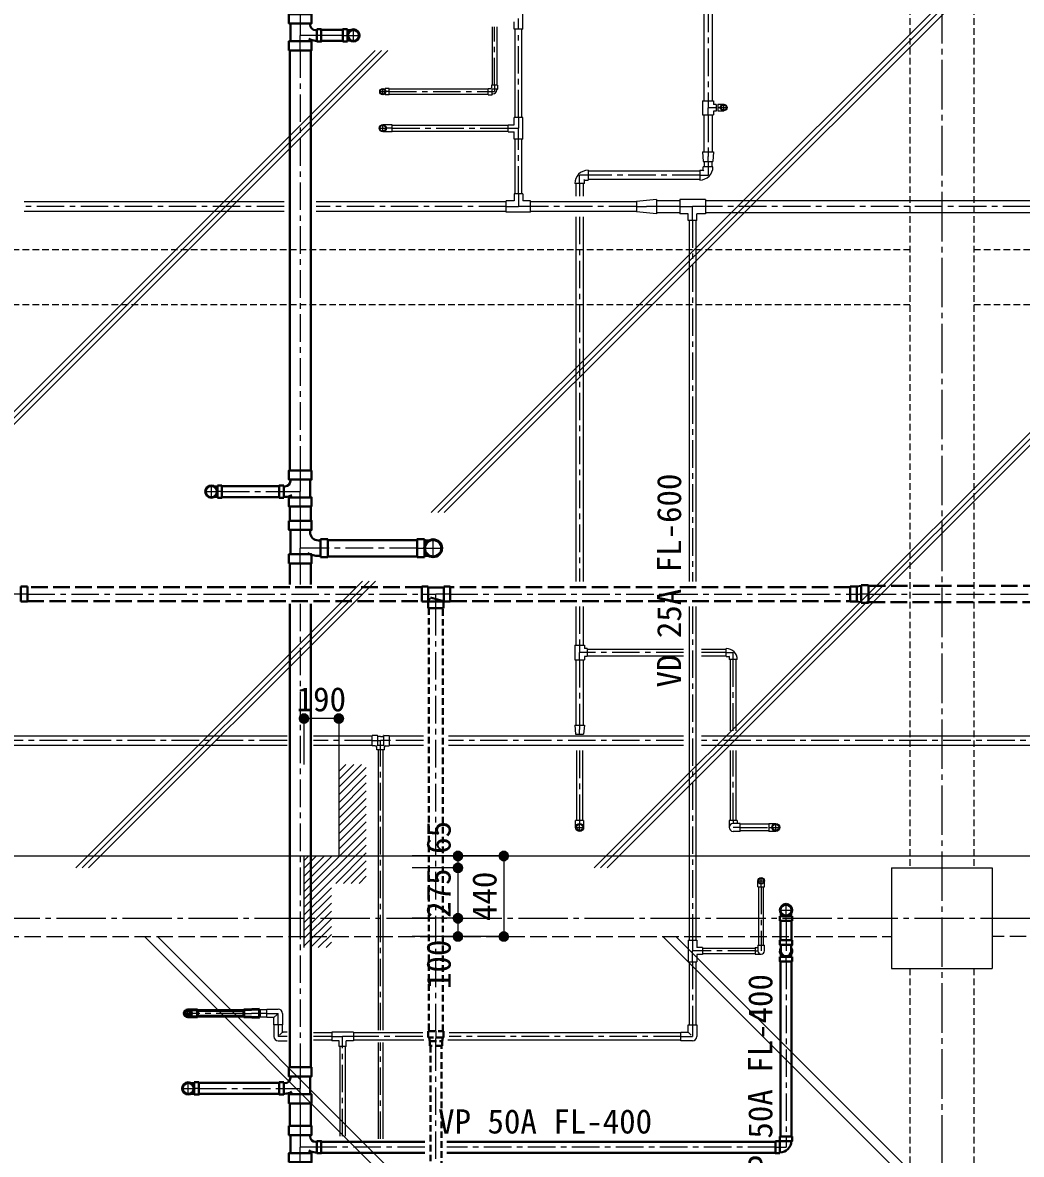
# Model space of a CAD drawing. Units: millimetres at full size. Extents: x -12803 to 120774, y -9413 to 101127.
# Drawn here: x 13734 to 19182, y 79394 to 85571 of the extents above; entities that cross this region are included whole.
import ezdxf
from ezdxf.enums import TextEntityAlignment as Align

# ---------------------------------------------------------------- set-up
doc = ezdxf.new("R2010")
doc.units = ezdxf.units.MM
doc.header["$LTSCALE"] = 30
for name, pattern in [('CHAIN1', [8, 5, -1, 1, -1]), ('CHAIN2', [12, 9, -1, 1, -1]), ('DASHED1', [1.8, 1.2, -0.6]), ('DASHED3', [4, 3, -1])]:
    doc.linetypes.add(name, pattern=pattern)
for name, color, linetype, lineweight in [('0-1_1-2', 7, 'Continuous', 15), ('0-9_1-1', 7, 'CHAIN2', 15), ('3-1_1-10', 7, 'Continuous', 15), ('9-1_配管－汚水１：硬質塩ビ管（ＤＶ）', 2, 'Continuous', 30), ('9-2_配管－給湯１２：ＨＴＬＰ（ＵＸ）', 3, 'Continuous', 20), ('9-3_配管－給水３：ＶＬＰ(ＶＤ)', 7, 'Continuous', 15), ('9-4_配管－ガス３：ねじ込み', 3, 'Continuous', 20)]:
    doc.layers.add(name, color=color, linetype=linetype, lineweight=lineweight)
doc.styles.add('ＭＳ ゴシック', font='')
doc.styles.get('ＭＳ ゴシック').set_extended_font_data('MS Gothic')

msp = doc.modelspace()

# ---------------------------------------------------------------- linework, layer by layer
at = {"layer": '0-1_1-2', "linetype": 'DASHED1'}
for p, q in [((18573.23, 88457.27), (18573.23, 80957.27)), ((18923.23, 88457.27), (18923.23, 80957.27)), ((12923.23, 84332.27), (18573.23, 84332.27)), ((18923.23, 84332.27), (24573.23, 84332.27)), ((12923.23, 84032.27), (18573.23, 84032.27)), ((18923.23, 84032.27), (22528.23, 84032.27)), ((18573.23, 80407.27), (18573.23, 76407.27)), ((18923.23, 80407.27), (18923.23, 76407.27))]:
    msp.add_line(p, q, dxfattribs=at)
at = {"layer": '0-1_1-2'}
for p, q in [((12473.23, 81022.27), (22528.23, 81022.27)), ((18473.23, 80957.27), (18473.23, 80407.27)), ((18473.23, 80407.27), (19023.23, 80407.27))]:
    msp.add_line(p, q, dxfattribs=at)
at = {"layer": '0-1_1-2', "linetype": 'DASHED3'}
for p, q in [((13023.23, 80582.27), (18473.23, 80582.27)), ((22928.23, 80582.27), (19023.23, 80582.27))]:
    msp.add_line(p, q, dxfattribs=at)
at = {"layer": '0-1_1-2'}
msp.add_lwpolyline([(18473.23, 80957.27), (19023.23, 80957.27), (19023.23, 80407.27)], dxfattribs=at)
at = {"layer": '0-9_1-1'}
for p, q in [((18748.23, 93287.27), (18748.23, 74432.27)), ((-3001.77, 80682.27), (42248.23, 80682.27))]:
    msp.add_line(p, q, dxfattribs=at)
at = {"layer": '3-1_1-10'}
for p, q in [((15963.06, 82897.17), (21698.15, 88632.27)), ((15998.41, 82897.17), (21733.51, 88632.27)), ((16033.77, 82897.17), (21768.86, 88632.27)), ((16851.58, 80957.27), (24473.23, 88578.91)), ((16886.94, 80957.27), (24473.23, 88543.56)), ((16922.29, 80957.27), (24473.23, 88508.2)), ((11194.73, 80957.27), (15656.04, 85418.59)), ((11230.08, 80957.27), (15691.4, 85418.59)), ((11265.44, 80957.27), (15726.76, 85418.59)), ((14023.15, 80957.27), (15588.05, 82522.16)), ((14058.51, 80957.27), (15623.4, 82522.16)), ((14093.86, 80957.27), (15658.76, 82522.16)), ((15458.56, 81772.27), (15268.56, 81772.27)), ((15268.56, 81772.27), (15268.56, 81522.27)), ((15458.56, 81772.27), (15458.56, 81522.27)), ((15458.56, 81522.27), (15458.56, 81022.27)), ((15458.56, 81398.17), (15582.65, 81522.27)), ((15458.56, 81440.6), (15540.23, 81522.27)), ((15458.56, 81483.02), (15497.8, 81522.27)), ((15458.56, 81355.74), (15608.56, 81505.74)), ((15458.56, 81313.32), (15608.56, 81463.32)), ((15458.56, 81270.89), (15608.56, 81420.89)), ((15458.56, 81228.47), (15608.56, 81378.47)), ((15458.56, 81186.04), (15608.56, 81336.04)), ((15458.56, 81143.61), (15608.56, 81293.61)), ((15458.56, 81101.19), (15608.56, 81251.19)), ((15458.56, 81058.76), (15608.56, 81208.76)), ((15268.56, 80826.33), (15608.56, 81166.33)), ((15268.56, 80783.91), (15608.56, 81123.91)), ((15268.56, 80741.48), (15608.56, 81081.48)), ((15268.56, 81022.27), (15268.56, 80522.27)), ((15268.56, 80868.76), (15422.06, 81022.27)), ((15268.56, 80911.19), (15379.64, 81022.27)), ((15268.56, 80953.61), (15337.21, 81022.27)), ((15268.56, 80996.04), (15294.78, 81022.27)), ((15441.77, 80872.27), (15608.56, 81039.05)), ((15484.2, 80872.27), (15608.56, 80996.63)), ((16358.56, 81022.27), (15858.56, 81022.27)), ((16108.56, 81022.27), (16108.56, 80582.27)), ((16358.56, 81022.27), (16358.56, 80582.27)), ((15526.62, 80872.27), (15608.56, 80954.2)), ((16108.56, 80957.27), (15858.56, 80957.27)), ((15569.05, 80872.27), (15608.56, 80911.77)), ((15268.56, 80699.05), (15418.56, 80849.05)), ((15268.56, 80656.63), (15418.56, 80806.63)), ((15268.56, 80614.2), (15418.56, 80764.2)), ((15268.56, 80571.77), (15418.56, 80721.77)), ((16108.56, 80682.27), (15858.56, 80682.27)), ((15268.56, 80529.35), (15418.56, 80679.35)), ((15303.9, 80522.27), (15418.56, 80636.92)), ((14398.15, 80582.27), (18573.15, 76407.27)), ((14468.86, 80582.27), (18643.86, 76407.27)), ((15346.33, 80522.27), (15418.56, 80594.5)), ((16358.56, 80582.27), (15858.56, 80582.27)), ((17226.58, 80582.27), (21576.58, 76232.27)), ((17297.29, 80582.27), (21647.29, 76232.27)), ((15388.75, 80522.27), (15418.56, 80552.07))]:
    msp.add_line(p, q, dxfattribs=at)
at = {"layer": '3-1_1-10', "color": 4}
for points in [[(15292.83, 81789.9), (15277.83, 81800.8), (15244.29, 81789.9)], [(15277.83, 81800.8), (15259.29, 81800.8), (15244.29, 81789.9)], [(15449.29, 81800.8), (15434.29, 81789.9), (15482.83, 81789.9)], [(15467.83, 81800.8), (15449.29, 81800.8), (15482.83, 81789.9)], [(15238.56, 81772.27), (15292.83, 81789.9), (15244.29, 81789.9)], [(15298.56, 81772.27), (15292.83, 81789.9), (15238.56, 81772.27)], [(15298.56, 81772.27), (15238.56, 81772.27), (15292.83, 81754.63)], [(15238.56, 81772.27), (15244.29, 81754.63), (15292.83, 81754.63)], [(15292.83, 81754.63), (15244.29, 81754.63), (15277.83, 81743.74)], [(15277.83, 81743.74), (15244.29, 81754.63), (15259.29, 81743.74)], [(15428.56, 81772.27), (15482.83, 81789.9), (15434.29, 81789.9)], [(15488.56, 81772.27), (15482.83, 81789.9), (15428.56, 81772.27)], [(15488.56, 81772.27), (15428.56, 81772.27), (15482.83, 81754.63)], [(15428.56, 81772.27), (15434.29, 81754.63), (15482.83, 81754.63)], [(15482.83, 81754.63), (15434.29, 81754.63), (15467.83, 81743.74)], [(15467.83, 81743.74), (15434.29, 81754.63), (15449.29, 81743.74)], [(16099.29, 81050.8), (16084.29, 81039.9), (16132.83, 81039.9)], [(16117.83, 81050.8), (16099.29, 81050.8), (16132.83, 81039.9)], [(16349.29, 81050.8), (16334.29, 81039.9), (16382.83, 81039.9)], [(16367.83, 81050.8), (16349.29, 81050.8), (16382.83, 81039.9)], [(16078.56, 81022.27), (16132.83, 81039.9), (16084.29, 81039.9)], [(16138.56, 81022.27), (16132.83, 81039.9), (16078.56, 81022.27)], [(16138.56, 81022.27), (16078.56, 81022.27), (16132.83, 81004.63)], [(16078.56, 81022.27), (16084.29, 81004.63), (16132.83, 81004.63)], [(16132.83, 81004.63), (16084.29, 81004.63), (16117.83, 80993.74)], [(16117.83, 80993.74), (16084.29, 81004.63), (16099.29, 80993.74)], [(16328.56, 81022.27), (16382.83, 81039.9), (16334.29, 81039.9)], [(16388.56, 81022.27), (16382.83, 81039.9), (16328.56, 81022.27)], [(16388.56, 81022.27), (16328.56, 81022.27), (16382.83, 81004.63)], [(16328.56, 81022.27), (16334.29, 81004.63), (16382.83, 81004.63)], [(16382.83, 81004.63), (16334.29, 81004.63), (16367.83, 80993.74)], [(16367.83, 80993.74), (16334.29, 81004.63), (16349.29, 80993.74)], [(16084.29, 80974.9), (16078.56, 80957.27), (16099.29, 80928.74)], [(16099.29, 80928.74), (16078.56, 80957.27), (16084.29, 80939.63)], [(16099.29, 80985.8), (16084.29, 80974.9), (16132.83, 80974.9)], [(16084.29, 80974.9), (16099.29, 80928.74), (16132.83, 80974.9)], [(16117.83, 80985.8), (16099.29, 80985.8), (16132.83, 80974.9)], [(16099.29, 80928.74), (16117.83, 80928.74), (16132.83, 80974.9)], [(16132.83, 80974.9), (16117.83, 80928.74), (16138.56, 80957.27)], [(16138.56, 80957.27), (16117.83, 80928.74), (16132.83, 80939.63)], [(16084.29, 80699.9), (16078.56, 80682.27), (16099.29, 80710.8)], [(16099.29, 80710.8), (16078.56, 80682.27), (16084.29, 80664.63)], [(16084.29, 80664.63), (16132.83, 80664.63), (16099.29, 80710.8)], [(16099.29, 80710.8), (16132.83, 80664.63), (16138.56, 80682.27)], [(16099.29, 80710.8), (16138.56, 80682.27), (16117.83, 80710.8)], [(16132.83, 80699.9), (16117.83, 80710.8), (16138.56, 80682.27)], [(16132.83, 80664.63), (16084.29, 80664.63), (16117.83, 80653.74)], [(16117.83, 80653.74), (16084.29, 80664.63), (16099.29, 80653.74)], [(16084.29, 80599.9), (16078.56, 80582.27), (16099.29, 80553.74)], [(16099.29, 80553.74), (16078.56, 80582.27), (16084.29, 80564.63)], [(16099.29, 80610.8), (16084.29, 80599.9), (16132.83, 80599.9)], [(16084.29, 80599.9), (16099.29, 80553.74), (16132.83, 80599.9)], [(16117.83, 80610.8), (16099.29, 80610.8), (16132.83, 80599.9)], [(16099.29, 80553.74), (16117.83, 80553.74), (16132.83, 80599.9)], [(16132.83, 80599.9), (16117.83, 80553.74), (16138.56, 80582.27)], [(16138.56, 80582.27), (16117.83, 80553.74), (16132.83, 80564.63)], [(16334.29, 80599.9), (16328.56, 80582.27), (16349.29, 80553.74)], [(16349.29, 80553.74), (16328.56, 80582.27), (16334.29, 80564.63)], [(16349.29, 80610.8), (16334.29, 80599.9), (16382.83, 80599.9)], [(16334.29, 80599.9), (16349.29, 80553.74), (16382.83, 80599.9)], [(16367.83, 80610.8), (16349.29, 80610.8), (16382.83, 80599.9)], [(16349.29, 80553.74), (16367.83, 80553.74), (16382.83, 80599.9)], [(16382.83, 80599.9), (16367.83, 80553.74), (16388.56, 80582.27)], [(16388.56, 80582.27), (16367.83, 80553.74), (16382.83, 80564.63)]]:
    msp.add_solid(points, dxfattribs=at)
at = {"layer": '9-1_配管－汚水１：硬質塩ビ管（ＤＶ）'}
for p, q in [((15194.33, 85567.27), (15194.33, 85469.27)), ((15302.13, 85559.71), (15302.13, 85567.27)), ((15332.05, 85529.79), (15338.23, 85529.79)), ((15338.23, 85467.77), (15338.23, 85534.77)), ((15480.23, 85531.27), (15363.23, 85531.27)), ((15505.23, 85534.77), (15505.23, 85507.03)), ((15505.23, 85529.77), (15520.62, 85529.77)), ((15302.13, 85469.27), (15302.13, 85478.91)), ((15331.94, 85472.59), (15338.23, 85472.59)), ((15363.23, 85471.27), (15480.23, 85471.27)), ((15505.23, 85467.77), (15480.23, 85467.77)), ((15505.23, 85467.77), (15505.23, 85495.5)), ((15505.23, 85472.77), (15520.62, 85472.77)), ((15191.23, 85419.27), (15191.23, 83127.27)), ((15305.23, 83127.27), (15305.23, 85419.27)), ((14796.23, 83039.77), (14780.83, 83039.77)), ((14796.23, 83044.77), (14821.23, 83044.77)), ((14796.23, 83044.77), (14796.23, 83017.03)), ((15133.23, 83041.27), (14821.23, 83041.27)), ((15158.23, 82977.77), (15158.23, 83044.77)), ((15164.41, 83039.79), (15158.23, 83039.79)), ((15194.33, 83069.71), (15194.33, 83077.27)), ((15302.13, 83077.27), (15302.13, 82979.27)), ((14796.23, 82982.77), (14780.83, 82982.77)), ((14796.23, 82977.77), (14796.23, 83005.5)), ((14821.23, 82981.27), (15133.23, 82981.27)), ((15164.51, 82982.59), (15158.23, 82982.59)), ((15194.33, 82979.27), (15194.33, 82988.91)), ((15191.23, 82929.27), (15191.23, 82852.27)), ((15305.23, 82852.27), (15305.23, 82929.27)), ((15194.33, 82802.27), (15194.33, 82669.27)), ((15302.13, 82790.59), (15302.13, 82802.27)), ((15348.37, 82744.35), (15358.23, 82744.35)), ((15358.23, 82653.77), (15358.23, 82750.77)), ((15885.23, 82746.77), (15398.23, 82746.77)), ((15925.23, 82750.77), (15925.23, 82709.21)), ((15925.23, 82744.27), (15948.97, 82744.27)), ((15302.13, 82669.27), (15302.13, 82669.72)), ((15348.26, 82659.96), (15358.23, 82659.96)), ((15398.23, 82657.77), (15885.23, 82657.77)), ((15925.23, 82653.77), (15925.23, 82695.32)), ((15925.23, 82660.27), (15948.97, 82660.27)), ((15191.23, 82619.27), (15191.23, 82505)), ((15305.23, 82505), (15305.23, 82619.27)), ((15925.23, 82653.77), (15885.23, 82653.77)), ((15191.23, 82399), (15191.23, 79869.27)), ((15305.23, 79869.27), (15305.23, 82399)), ((17864.73, 80693.77), (17892.46, 80693.77)), ((17869.73, 80693.77), (17869.73, 80709.16)), ((17931.73, 80693.77), (17903.99, 80693.77)), ((17926.73, 80693.77), (17926.73, 80709.16)), ((17931.73, 80693.77), (17931.73, 80668.77)), ((17868.23, 80668.77), (17868.23, 80561.94)), ((17928.23, 80561.94), (17928.23, 80668.77)), ((17869.73, 80536.94), (17869.73, 80503.94)), ((17926.73, 80536.94), (17926.73, 80503.94)), ((17864.73, 80470.94), (17892.46, 80470.94)), ((17868.23, 80445.94), (17868.23, 79490.81)), ((17869.73, 80470.94), (17869.73, 80486.33)), ((17931.73, 80470.94), (17903.99, 80470.94)), ((17926.73, 80470.94), (17926.73, 80486.33)), ((17928.23, 79490.81), (17928.23, 80445.94)), ((17931.73, 80470.94), (17931.73, 80445.94)), ((15194.33, 79811.71), (15194.33, 79819.27)), ((15302.13, 79819.27), (15302.13, 79721.27)), ((14670.23, 79781.77), (14654.83, 79781.77)), ((14670.23, 79786.77), (14695.23, 79786.77)), ((14670.23, 79786.77), (14670.23, 79759.03)), ((15133.23, 79783.27), (14695.23, 79783.27)), ((15158.23, 79719.77), (15158.23, 79786.77)), ((15164.41, 79781.79), (15158.23, 79781.79)), ((14670.23, 79724.77), (14654.83, 79724.77)), ((14670.23, 79719.77), (14670.23, 79747.5)), ((14695.23, 79723.27), (15133.23, 79723.27)), ((15164.51, 79724.59), (15158.23, 79724.59)), ((15194.33, 79721.27), (15194.33, 79730.91)), ((15191.23, 79671.27), (15191.23, 79548.81)), ((15305.23, 79548.81), (15305.23, 79671.27)), ((15194.33, 79498.81), (15194.33, 79400.81)), ((15302.13, 79491.25), (15302.13, 79498.81)), ((15332.05, 79461.33), (15338.23, 79461.33)), ((15338.23, 79399.31), (15338.23, 79466.31)), ((15928.23, 79462.81), (15363.23, 79462.81)), ((17840.23, 79462.81), (16048.23, 79462.81)), ((17840.23, 79466.31), (17865.23, 79466.31)), ((17864.73, 79490.81), (17931.73, 79490.81)), ((17865.23, 79399.31), (17865.23, 79466.31)), ((15302.13, 79400.81), (15302.13, 79410.45)), ((15331.94, 79404.13), (15338.23, 79404.13)), ((15363.23, 79402.81), (15928.23, 79402.81)), ((16048.23, 79402.81), (17840.23, 79402.81))]:
    msp.add_line(p, q, dxfattribs=at)
at = {"layer": '9-1_配管－汚水１：硬質塩ビ管（ＤＶ）', "color": 7, "linetype": 'CHAIN1', "lineweight": 15}
for p, q in [((15248.23, 85617.27), (15248.23, 85501.27)), ((15248.23, 85419.27), (15248.23, 85501.27)), ((15363.23, 85501.27), (15248.23, 85501.27)), ((15480.23, 85501.27), (15363.23, 85501.27)), ((15480.23, 85501.27), (15508.23, 85501.27)), ((15502.23, 85501.27), (15574.23, 85501.27)), ((15538.23, 85465.27), (15538.23, 85537.27)), ((15248.23, 85419.27), (15248.23, 83127.27)), ((15248.23, 83127.27), (15248.23, 83011.27)), ((14763.23, 82975.27), (14763.23, 83047.27)), ((14727.23, 83011.27), (14799.23, 83011.27)), ((14821.23, 83011.27), (14793.23, 83011.27)), ((14821.23, 83011.27), (15133.23, 83011.27)), ((15133.23, 83011.27), (15248.23, 83011.27)), ((15248.23, 82929.27), (15248.23, 83011.27)), ((15248.23, 82929.27), (15248.23, 82852.27)), ((15248.23, 82852.27), (15248.23, 82702.27)), ((15973.23, 82648.87), (15973.23, 82755.67)), ((15248.23, 82619.27), (15248.23, 82702.27)), ((15398.23, 82702.27), (15248.23, 82702.27)), ((15885.23, 82702.27), (15398.23, 82702.27)), ((15885.23, 82702.27), (15973.23, 82702.27)), ((15919.83, 82702.27), (16026.63, 82702.27)), ((15248.23, 82619.27), (15248.23, 82505)), ((13759.88, 82452), (13682.88, 82452)), ((13759.88, 82452), (15911.23, 82452)), ((15911.23, 82452), (15988.23, 82452)), ((16066.23, 82452), (15988.23, 82452)), ((15988.23, 82375), (15988.23, 82452)), ((16066.23, 82452), (18248.73, 82452)), ((18248.73, 82452), (18298.73, 82452)), ((18348.73, 82452), (18298.73, 82452)), ((18348.73, 82452), (21561.33, 82452)), ((15248.23, 82399), (15248.23, 79869.27)), ((15988.23, 80065.65), (15988.23, 82375)), ((17898.23, 80690.77), (17898.23, 80762.77)), ((17862.23, 80726.77), (17934.23, 80726.77)), ((17898.23, 80668.77), (17898.23, 80696.77)), ((17898.23, 80668.77), (17898.23, 80561.94)), ((17898.23, 80561.94), (17898.23, 80503.94)), ((17862.23, 80503.94), (17864.73, 80503.94)), ((17931.73, 80503.94), (17934.23, 80503.94)), ((17898.23, 80445.94), (17898.23, 80470.44)), ((17898.23, 80467.94), (17898.23, 80470.44)), ((17898.23, 80445.94), (17898.23, 79490.81)), ((15988.23, 80065.65), (15988.23, 80025.65)), ((15988.23, 79985.65), (15988.23, 80025.65)), ((15988.23, 78889.28), (15988.23, 79985.65)), ((15248.23, 79869.27), (15248.23, 79753.27)), ((14601.23, 79753.27), (14673.23, 79753.27)), ((14637.23, 79717.27), (14637.23, 79789.27)), ((14695.23, 79753.27), (14667.23, 79753.27)), ((14695.23, 79753.27), (15133.23, 79753.27)), ((15133.23, 79753.27), (15248.23, 79753.27)), ((15248.23, 79671.27), (15248.23, 79753.27)), ((15248.23, 79671.27), (15248.23, 79548.81)), ((15248.23, 79548.81), (15248.23, 79432.81)), ((17898.23, 79490.81), (17898.23, 79432.81)), ((15248.23, 79350.81), (15248.23, 79432.81)), ((15363.23, 79432.81), (15248.23, 79432.81)), ((15928.23, 79432.81), (15363.23, 79432.81)), ((17840.23, 79432.81), (16048.23, 79432.81)), ((17840.23, 79432.81), (17898.23, 79432.81))]:
    msp.add_line(p, q, dxfattribs=at)
at = {"layer": '9-1_配管－汚水１：硬質塩ビ管（ＤＶ）', "linetype": 'DASHED3'}
for p, q in [((13759.88, 82493.5), (13759.88, 82410.5)), ((15911.23, 82490), (13759.88, 82490)), ((16031.23, 82488.6), (15946.23, 82488.6)), ((16066.23, 82493.5), (16031.23, 82493.5)), ((16031.23, 82410.5), (16031.23, 82493.5)), ((16066.23, 82410.5), (16066.23, 82493.5)), ((18248.73, 82490), (16066.23, 82490)), ((18308.73, 82497), (18283.73, 82493.5)), ((21561.33, 82496.5), (18348.73, 82496.5)), ((13759.88, 82414), (15911.23, 82414)), ((15946.23, 82410.5), (15955.97, 82428.82)), ((16031.23, 82410.5), (15946.23, 82410.5)), ((15946.73, 82410.5), (15946.73, 82375)), ((16022.93, 82415.4), (15958.96, 82433.19)), ((16031.23, 82415.4), (16022.93, 82415.4)), ((16031.23, 82410.5), (16066.23, 82410.5)), ((16066.23, 82414), (18248.73, 82414)), ((18308.73, 82407), (18283.73, 82410.5)), ((18348.73, 82407.5), (21561.33, 82407.5))]:
    msp.add_line(p, q, dxfattribs=at)
at = {"layer": '9-1_配管－汚水１：硬質塩ビ管（ＤＶ）', "linetype": 'DASHED1'}
for p, q in [((15950.23, 82375), (15950.23, 80065.65)), ((16026.23, 80065.65), (16026.23, 82375)), ((15950.73, 80030.65), (15954.73, 80010.65)), ((16025.73, 80030.65), (16021.73, 80010.65)), ((15958.23, 79985.65), (15958.23, 78889.28)), ((16018.23, 78889.28), (16018.23, 79985.65))]:
    msp.add_line(p, q, dxfattribs=at)
at = {"layer": '9-1_配管－汚水１：硬質塩ビ管（ＤＶ）'}
for points in [[(15186.23, 85617.27), (15310.23, 85617.27), (15310.23, 85567.27), (15186.23, 85567.27)], [(15186.23, 85419.27), (15310.23, 85419.27), (15310.23, 85469.27), (15186.23, 85469.27)], [(15310.23, 83127.27), (15186.23, 83127.27), (15186.23, 83077.27), (15310.23, 83077.27)], [(15310.23, 82929.27), (15186.23, 82929.27), (15186.23, 82979.27), (15310.23, 82979.27)], [(15186.23, 82852.27), (15310.23, 82852.27), (15310.23, 82802.27), (15186.23, 82802.27)], [(15186.23, 82619.27), (15310.23, 82619.27), (15310.23, 82669.27), (15186.23, 82669.27)], [(17931.73, 80561.94), (17864.73, 80561.94), (17864.73, 80536.94), (17931.73, 80536.94)], [(15310.23, 79869.27), (15186.23, 79869.27), (15186.23, 79819.27), (15310.23, 79819.27)], [(15310.23, 79671.27), (15186.23, 79671.27), (15186.23, 79721.27), (15310.23, 79721.27)], [(15186.23, 79548.81), (15310.23, 79548.81), (15310.23, 79498.81), (15186.23, 79498.81)], [(15186.23, 79350.81), (15310.23, 79350.81), (15310.23, 79400.81), (15186.23, 79400.81)]]:
    msp.add_lwpolyline(points, close=True, dxfattribs=at)
for points in [[(15338.23, 85467.77), (15363.23, 85467.77), (15363.23, 85534.77), (15338.23, 85534.77)], [(15480.23, 85467.77), (15480.23, 85534.77), (15505.23, 85534.77)], [(14821.23, 83044.77), (14821.23, 82977.77), (14796.23, 82977.77)], [(15158.23, 82977.77), (15133.23, 82977.77), (15133.23, 83044.77), (15158.23, 83044.77)], [(15358.23, 82653.77), (15398.23, 82653.77), (15398.23, 82750.77), (15358.23, 82750.77)], [(15885.23, 82653.77), (15885.23, 82750.77), (15925.23, 82750.77)], [(17931.73, 80668.77), (17864.73, 80668.77), (17864.73, 80693.77)], [(17931.73, 80445.94), (17864.73, 80445.94), (17864.73, 80470.94)], [(14695.23, 79786.77), (14695.23, 79719.77), (14670.23, 79719.77)], [(15158.23, 79719.77), (15133.23, 79719.77), (15133.23, 79786.77), (15158.23, 79786.77)], [(15338.23, 79399.31), (15363.23, 79399.31), (15363.23, 79466.31), (15338.23, 79466.31)], [(17840.23, 79466.31), (17840.23, 79399.31), (17865.23, 79399.31)], [(17864.73, 79490.81), (17864.73, 79465.81), (17931.73, 79465.81), (17931.73, 79490.81)]]:
    msp.add_lwpolyline(points, dxfattribs=at)
at = {"layer": '9-1_配管－汚水１：硬質塩ビ管（ＤＶ）', "linetype": 'DASHED3'}
for points in [[(13759.88, 82493.5), (13724.88, 82493.5), (13724.88, 82410.5), (13759.88, 82410.5)], [(15911.23, 82493.5), (15911.23, 82410.5), (15946.23, 82410.5)], [(15946.23, 82410.5), (15946.23, 82493.5), (15911.23, 82493.5)], [(16029.73, 82410.5), (16029.73, 82375), (15946.73, 82375)]]:
    msp.add_lwpolyline(points, dxfattribs=at)
for points in [[(18283.73, 82410.5), (18248.73, 82410.5), (18248.73, 82493.5), (18283.73, 82493.5)], [(18348.73, 82403.5), (18308.73, 82403.5), (18308.73, 82500.5), (18348.73, 82500.5)]]:
    msp.add_lwpolyline(points, close=True, dxfattribs=at)
at = {"layer": '9-1_配管－汚水１：硬質塩ビ管（ＤＶ）', "linetype": 'DASHED1'}
for points in [[(16029.73, 80065.65), (16029.73, 80030.65), (15946.73, 80030.65), (15946.73, 80065.65)], [(16021.73, 80010.65), (16021.73, 79985.65), (15954.73, 79985.65), (15954.73, 80010.65)]]:
    msp.add_lwpolyline(points, close=True, dxfattribs=at)
at = {"layer": '9-1_配管－汚水１：硬質塩ビ管（ＤＶ）'}
for centre, radius in [((15538.23, 85501.27), 30), ((14763.23, 83011.27), 30), ((15973.23, 82702.27), 48.5), ((15973.23, 82702.27), 44.5), ((17898.23, 80726.77), 30), ((14637.23, 79753.27), 30)]:
    msp.add_circle(centre, radius, dxfattribs=at)
for centre, radius, start, end in [((15332.05, 85559.71), 29.92, 180, 270), ((15538.23, 85501.27), 33.5, 90, 270), ((15538.23, 85501.27), 33.5, 0, 90), ((15538.23, 85501.27), 33.5, 270, 0), ((15331.94, 85547.39), 74.8, 240, 270), ((14763.23, 83011.27), 33.5, 90, 180), ((14763.23, 83011.27), 33.5, 270, 90), ((15164.41, 83069.71), 29.92, 270, 0), ((14763.23, 83011.27), 33.5, 180, 270), ((15164.51, 83057.39), 74.8, 270, 300), ((15348.37, 82790.59), 46.24, 180, 270), ((15348.26, 82775.56), 115.6, 240, 270), ((17898.23, 80726.77), 33.5, 90, 180), ((17898.23, 80726.77), 33.5, 0, 90), ((17898.23, 80726.77), 33.5, 180, 270), ((17898.23, 80726.77), 33.5, 270, 0), ((17898.23, 80503.94), 33.5, 148.29293, 31.70707), ((17898.23, 80503.94), 28.5, 180, 0), ((14637.23, 79753.27), 33.5, 90, 180), ((14637.23, 79753.27), 33.5, 180, 270), ((14637.23, 79753.27), 33.5, 270, 90), ((15164.41, 79811.71), 29.92, 270, 0), ((15164.51, 79799.39), 74.8, 270, 300), ((15332.05, 79491.25), 29.92, 180, 270), ((17865.23, 79465.81), 61.5, 270, 0), ((17865.23, 79465.81), 4.5, 270, 0), ((15331.94, 79478.93), 74.8, 240, 270)]:
    msp.add_arc(centre, radius, start, end, dxfattribs=at)
at = {"layer": '9-2_配管－給湯１２：ＨＴＬＰ（ＵＸ）'}
for p, q in [((16294.63, 85549.06), (16294.63, 85229.06)), ((16321.83, 85229.06), (16321.83, 85549.06)), ((15711.06, 85210.62), (15709.59, 85207.44)), ((15711.43, 85204.7), (15711.43, 85211.05)), ((16273.73, 85208.16), (15732.73, 85208.16)), ((16273.73, 85177.91), (16273.73, 85211.21)), ((16273.73, 85211.21), (16287.58, 85211.21)), ((16291.58, 85229.06), (16291.58, 85215.21)), ((16324.88, 85229.06), (16291.58, 85229.06)), ((16295.03, 85178.06), (16295.03, 85205.76)), ((16324.72, 85207.76), (16297.03, 85207.76)), ((16320.53, 85205.01), (16320.53, 85203.76)), ((16324.29, 85207.39), (16321.11, 85205.92)), ((16324.88, 85229.06), (16324.88, 85208.3)), ((15711.06, 85178.49), (15709.59, 85181.67)), ((15711.43, 85178.06), (15711.43, 85184.41)), ((15732.73, 85177.91), (15711.97, 85177.91)), ((15732.73, 85180.96), (16273.73, 85180.96)), ((16273.73, 85177.91), (16294.49, 85177.91)), ((16295.39, 85178.49), (16296.86, 85181.67)), ((16297.77, 85182.26), (16299.03, 85182.26)), ((15176.23, 81676.3), (12221.23, 81676.3)), ((15639.79, 81676.3), (15320.23, 81676.3)), ((15668.9, 81680.3), (15639.79, 81680.3)), ((15639.79, 81623.7), (15639.79, 81680.3)), ((15669.67, 81677.95), (15669.67, 81628.35)), ((15672.22, 81675.84), (15670.22, 81679.51)), ((15686.29, 81674.8), (15673.98, 81674.8)), ((15686.29, 81674.8), (15698.6, 81674.8)), ((15700.36, 81675.84), (15702.36, 81679.51)), ((15702.92, 81677.95), (15702.92, 81628.35)), ((15703.68, 81680.3), (15732.79, 81680.3)), ((15732.79, 81680.3), (15732.79, 81623.7)), ((15920.23, 81676.3), (15732.79, 81676.3)), ((17339.33, 81676.3), (16056.23, 81676.3)), ((19626.23, 81676.3), (17437.13, 81676.3)), ((12221.23, 81627.7), (15176.23, 81627.7)), ((15320.23, 81627.7), (15639.79, 81627.7)), ((15657.59, 81623.7), (15639.79, 81623.7)), ((15665.59, 81602), (15665.59, 81615.7)), ((15672.96, 81626.7), (15666.16, 81622.96)), ((15706.99, 81602), (15706.99, 81615.7)), ((15714.99, 81623.7), (15732.79, 81623.7)), ((15732.79, 81627.7), (15920.23, 81627.7)), ((16056.23, 81627.7), (17339.33, 81627.7)), ((17437.13, 81627.7), (19626.23, 81627.7)), ((15706.99, 81602), (15665.59, 81602)), ((15672.69, 81602), (15672.69, 80071.17)), ((15699.89, 80071.17), (15699.89, 81602)), ((15672.69, 80003.37), (15672.69, 79477.81)), ((15699.89, 79477.81), (15699.89, 80003.37))]:
    msp.add_line(p, q, dxfattribs=at)
at = {"layer": '9-2_配管－給湯１２：ＨＴＬＰ（ＵＸ）', "color": 7, "linetype": 'CHAIN1', "lineweight": 15}
for p, q in [((16308.23, 85229.06), (16308.23, 85549.06)), ((15681.91, 85194.56), (15714.55, 85194.56)), ((15698.23, 85178.24), (15698.23, 85210.88)), ((15732.73, 85194.56), (15698.23, 85194.56)), ((15732.73, 85194.56), (15698.23, 85194.56)), ((15732.73, 85194.56), (15711.83, 85194.56)), ((15732.73, 85194.56), (16273.73, 85194.56)), ((16273.73, 85194.56), (16308.23, 85194.56)), ((16273.73, 85194.56), (16308.23, 85194.56)), ((16273.73, 85194.56), (16308.23, 85194.56)), ((16308.23, 85229.06), (16308.23, 85194.56)), ((16308.23, 85229.06), (16308.23, 85194.56)), ((16308.23, 85229.06), (16308.23, 85194.56)), ((15176.23, 81652), (12221.23, 81652)), ((15639.79, 81652), (15320.23, 81652)), ((15639.79, 81652), (15686.29, 81652)), ((15639.79, 81652), (15686.29, 81652)), ((15639.79, 81652), (15686.29, 81652)), ((15732.79, 81652), (15686.29, 81652)), ((15686.29, 81602), (15686.29, 81652)), ((15732.79, 81652), (15686.29, 81652)), ((15686.29, 81602), (15686.29, 81652)), ((15732.79, 81652), (15686.29, 81652)), ((15686.29, 81602), (15686.29, 81652)), ((15920.23, 81652), (15732.79, 81652)), ((17339.33, 81652), (16056.23, 81652)), ((19626.23, 81652), (17437.13, 81652)), ((15686.29, 80071.17), (15686.29, 81602)), ((15686.29, 79477.81), (15686.29, 80003.37))]:
    msp.add_line(p, q, dxfattribs=at)
at = {"layer": '9-2_配管－給湯１２：ＨＴＬＰ（ＵＸ）'}
for points in [[(15732.73, 85177.91), (15732.73, 85211.21), (15711.97, 85211.21)], [(15672.96, 81626.7), (15699.62, 81626.7), (15706.42, 81622.96)]]:
    msp.add_lwpolyline(points, dxfattribs=at)
for radius in [16.65, 13.6]:
    msp.add_circle((15698.23, 85194.56), radius, dxfattribs=at)
for centre, radius, start, end in [((15698.23, 85194.56), 13.9, 0, 180), ((15698.23, 85194.56), 13.9, 180, 270), ((15698.23, 85194.56), 13.9, 270, 0), ((15708.69, 85207.86), 1, 304.52203, 335.30844), ((15711.97, 85210.21), 1, 90, 155.30844), ((16287.58, 85215.21), 4, 270, 0), ((16297.03, 85205.76), 2, 90, 180), ((16299.03, 85203.76), 21.5, 270, 0), ((16321.53, 85205.01), 1, 114.69156, 180), ((16323.88, 85208.3), 1, 294.69156, 0), ((15708.69, 85181.26), 1, 24.69156, 55.47797), ((15711.97, 85178.91), 1, 204.69156, 270), ((16294.49, 85178.91), 1, 270, 335.30844), ((16297.77, 85181.26), 1, 90, 155.30844), ((15668.9, 81678.8), 1.5, 28.61046, 90), ((15673.98, 81676.8), 2, 208.61046, 270), ((15698.6, 81676.8), 2, 270, 331.38954), ((15703.68, 81678.8), 1.5, 90, 151.38954), ((15657.59, 81615.7), 8, 0, 90), ((15714.99, 81615.7), 8, 90, 180)]:
    msp.add_arc(centre, radius, start, end, dxfattribs=at)
at = {"layer": '9-3_配管－給水３：ＶＬＰ(ＶＤ)'}
for p, q in [((16414.73, 85535.56), (16414.73, 85575.06)), ((16461.73, 85535.56), (16414.73, 85535.56)), ((16419.33, 85535.56), (16419.33, 85053.56)), ((16457.13, 85053.56), (16457.13, 85535.56)), ((15750.23, 85014.06), (15698.23, 85014.06)), ((15750.23, 84975.06), (15750.23, 85014.06)), ((16383.23, 85010.06), (15750.23, 85010.06)), ((16383.23, 84975.06), (16383.23, 85014.06)), ((15750.23, 84975.06), (15698.23, 84975.06)), ((15750.23, 84979.06), (16383.23, 84979.06)), ((16383.23, 84975.06), (16414.73, 84975.06)), ((16414.73, 84935.56), (16414.73, 84975.06)), ((16461.73, 84935.56), (16414.73, 84935.56)), ((16419.33, 84935.56), (16419.33, 84637.27)), ((16457.13, 84637.27), (16457.13, 84935.56)), ((16461.73, 84637.27), (16414.73, 84637.27)), ((16461.73, 84637.27), (16461.73, 84598.27)), ((15161.23, 84593.27), (13742.88, 84593.27)), ((16372.23, 84593.27), (15335.23, 84593.27)), ((16504.23, 84598.27), (16461.73, 84598.27)), ((16504.23, 84536.27), (16504.23, 84598.27)), ((17081.73, 84593.27), (16504.23, 84593.27)), ((17190.73, 84606.27), (17081.73, 84595.27)), ((17081.73, 84595.27), (17081.73, 84539.27)), ((17190.73, 84606.27), (17190.73, 84528.27)), ((17318.23, 84599.12), (17190.73, 84599.12)), ((17458.23, 84606.27), (17458.23, 84528.27)), ((20191.23, 84599.12), (17458.23, 84599.12)), ((13742.88, 84541.27), (15161.23, 84541.27)), ((15335.23, 84541.27), (16372.23, 84541.27)), ((16504.23, 84541.27), (17081.73, 84541.27)), ((17190.73, 84528.27), (17081.73, 84539.27)), ((17190.73, 84535.42), (17318.23, 84535.42)), ((17458.23, 84528.27), (17411.73, 84528.27)), ((17411.73, 84491.27), (17411.73, 84528.27)), ((17458.23, 84535.42), (20191.23, 84535.42)), ((17411.73, 84491.27), (17364.73, 84491.27)), ((17369.33, 84491.27), (17369.33, 82520)), ((17407.13, 82520), (17407.13, 84491.27)), ((17369.33, 82384), (17369.33, 80562.94)), ((17407.13, 80562.94), (17407.13, 82384)), ((17744.54, 80854.23), (17744.54, 80886.23)), ((17748.94, 80854.23), (17748.94, 80535.94)), ((17776.14, 80535.94), (17776.14, 80854.23)), ((17364.73, 80562.94), (17411.73, 80562.94)), ((17411.73, 80562.94), (17411.73, 80523.44)), ((17443.23, 80523.44), (17411.73, 80523.44)), ((17443.23, 80523.44), (17443.23, 80484.44)), ((17730.54, 80517.54), (17443.23, 80517.54)), ((17730.54, 80521.94), (17744.54, 80521.94)), ((17744.54, 80535.94), (17780.54, 80535.94)), ((17744.54, 80535.94), (17744.54, 80503.94)), ((17780.54, 80503.94), (17780.54, 80535.94)), ((17369.33, 80444.94), (17369.33, 80100.27)), ((17407.13, 80100.27), (17407.13, 80444.94)), ((17443.23, 80490.34), (17730.54, 80490.34)), ((15065.4, 80186.77), (15128.4, 80186.77)), ((15065.4, 80182.17), (15026.62, 80182.17)), ((15026.62, 80144.37), (15065.4, 80144.37)), ((15104.9, 80139.77), (15121.52, 80156.38)), ((15104.9, 80100.27), (15104.9, 80037.27)), ((17411.73, 80100.27), (17411.73, 80037.27)), ((15128.4, 80013.77), (15176.23, 80013.77)), ((15151.9, 80060.77), (15135.29, 80044.15)), ((15176.23, 80060.77), (15154.25, 80060.77)), ((15420.33, 80056.17), (15320.23, 80056.17)), ((15320.23, 80018.37), (15420.33, 80018.37)), ((15538.33, 80013.77), (15498.83, 80013.77)), ((15498.83, 79982.27), (15498.83, 80013.77)), ((15538.33, 80060.77), (15538.33, 80013.77)), ((15916.73, 80056.17), (15538.33, 80056.17)), ((15538.33, 80018.37), (15923.18, 80018.37)), ((16053.27, 80018.37), (17325.23, 80018.37)), ((17325.23, 80056.17), (16059.73, 80056.17)), ((17364.73, 80060.77), (17381.34, 80044.15)), ((15498.83, 79982.27), (15459.83, 79982.27)), ((15463.83, 79982.27), (15463.83, 79492.81)), ((15494.83, 79492.81), (15494.83, 79982.27))]:
    msp.add_line(p, q, dxfattribs=at)
at = {"layer": '9-3_配管－給水３：ＶＬＰ(ＶＤ)', "linetype": 'CHAIN1'}
for p, q in [((16438.23, 85535.56), (16438.23, 85594.56)), ((16438.23, 85053.56), (16438.23, 85535.56)), ((15698.23, 84975.96), (15698.23, 85013.16)), ((16438.23, 85053.56), (16438.23, 84994.56)), ((15679.63, 84994.56), (15716.83, 84994.56)), ((15750.23, 84994.56), (15713.73, 84994.56)), ((15750.23, 84994.56), (16383.23, 84994.56)), ((16383.23, 84994.56), (16438.23, 84994.56)), ((16438.23, 84935.56), (16438.23, 84994.56)), ((16438.23, 84637.27), (16438.23, 84935.56)), ((16438.23, 84637.27), (16438.23, 84567.27)), ((15161.23, 84567.27), (13742.88, 84567.27)), ((16372.23, 84567.27), (15335.23, 84567.27)), ((16372.23, 84567.27), (16438.23, 84567.27)), ((16504.23, 84567.27), (16438.23, 84567.27)), ((17081.73, 84567.27), (16504.23, 84567.27)), ((17081.73, 84567.27), (17136.23, 84567.27)), ((17190.73, 84567.27), (17136.23, 84567.27)), ((17318.23, 84567.27), (17190.73, 84567.27)), ((17318.23, 84567.27), (17388.23, 84567.27)), ((17458.23, 84567.27), (17388.23, 84567.27)), ((17388.23, 84491.27), (17388.23, 84567.27)), ((20191.23, 84567.27), (17458.23, 84567.27)), ((17388.23, 84491.27), (17388.23, 82520)), ((17388.23, 82384), (17388.23, 80562.94)), ((17746.22, 80886.23), (17778.86, 80886.23)), ((17762.54, 80869.91), (17762.54, 80902.55)), ((17762.54, 80854.23), (17762.54, 80872.63)), ((17762.54, 80854.23), (17762.54, 80535.94)), ((17388.23, 80562.94), (17388.23, 80503.94)), ((17388.23, 80444.94), (17388.23, 80503.94)), ((17443.23, 80503.94), (17388.23, 80503.94)), ((17730.54, 80503.94), (17443.23, 80503.94)), ((17730.54, 80503.94), (17744.54, 80503.94)), ((17762.54, 80535.94), (17762.54, 80503.94)), ((17388.23, 80444.94), (17388.23, 80100.27)), ((14616.63, 80163.27), (14653.83, 80163.27)), ((14635.23, 80144.67), (14635.23, 80181.87)), ((14687.23, 80163.27), (14650.73, 80163.27)), ((14939.62, 80163.27), (14687.23, 80163.27)), ((14939.62, 80163.27), (14983.12, 80163.27)), ((15026.62, 80163.27), (14983.12, 80163.27)), ((15065.4, 80163.27), (15026.62, 80163.27)), ((15065.4, 80163.27), (15128.4, 80163.27)), ((15128.4, 80100.27), (15128.4, 80163.27)), ((15128.4, 80100.27), (15128.4, 80037.27)), ((17388.23, 80100.27), (17388.23, 80037.27)), ((15176.23, 80037.27), (15128.4, 80037.27)), ((15420.33, 80037.27), (15320.23, 80037.27)), ((15420.33, 80037.27), (15479.33, 80037.27)), ((15538.33, 80037.27), (15479.33, 80037.27)), ((15479.33, 79982.27), (15479.33, 80037.27)), ((15916.73, 80037.27), (15538.33, 80037.27)), ((17325.23, 80037.27), (16059.73, 80037.27)), ((17325.23, 80037.27), (17388.23, 80037.27)), ((15479.33, 79492.81), (15479.33, 79982.27))]:
    msp.add_line(p, q, dxfattribs=at)
at = {"layer": '9-3_配管－給水３：ＶＬＰ(ＶＤ)', "color": 5, "lineweight": 40}
for p, q in [((15026.62, 80186.77), (14939.62, 80182.77)), ((15026.62, 80186.77), (15026.62, 80139.77)), ((14687.23, 80182.77), (14635.23, 80182.77)), ((14635.23, 80143.77), (14687.23, 80143.77)), ((14687.23, 80182.77), (14687.23, 80143.77)), ((14939.62, 80178.77), (14687.23, 80178.77)), ((14687.23, 80147.77), (14939.62, 80147.77)), ((14939.62, 80182.77), (14939.62, 80143.77)), ((15026.62, 80139.77), (14939.62, 80143.77))]:
    msp.add_line(p, q, dxfattribs=at)
at = {"layer": '9-3_配管－給水３：ＶＬＰ(ＶＤ)'}
for points in [[(16461.73, 85535.56), (16461.73, 85653.56), (16414.73, 85653.56)], [(16383.23, 85014.06), (16414.73, 85014.06), (16414.73, 85053.56)], [(16461.73, 84935.56), (16461.73, 85053.56), (16414.73, 85053.56)], [(16414.73, 84637.27), (16414.73, 84598.27), (16372.23, 84598.27)], [(16504.23, 84536.27), (16372.23, 84536.27), (16372.23, 84598.27)], [(17458.23, 84606.27), (17318.23, 84606.27), (17318.23, 84528.27)], [(17364.73, 84491.27), (17364.73, 84528.27), (17318.23, 84528.27)], [(17744.54, 80854.23), (17780.54, 80854.23), (17780.54, 80886.23)], [(17364.73, 80562.94), (17364.73, 80444.94), (17411.73, 80444.94)], [(17730.54, 80521.94), (17730.54, 80485.94), (17762.54, 80485.94)], [(17443.23, 80484.44), (17411.73, 80484.44), (17411.73, 80444.94)], [(15102.55, 80139.77), (15065.4, 80139.77), (15065.4, 80186.77)], [(15151.9, 80163.27), (15151.9, 80100.27), (15104.9, 80100.27), (15104.9, 80137.42)], [(15151.9, 80063.12), (15151.9, 80100.27), (15104.9, 80100.27)], [(17364.73, 80063.12), (17364.73, 80100.27), (17411.73, 80100.27)], [(15538.33, 80060.77), (15420.33, 80060.77), (15420.33, 80013.77)], [(15459.83, 79982.27), (15459.83, 80013.77), (15420.33, 80013.77)], [(17388.23, 80013.77), (17325.23, 80013.77), (17325.23, 80060.77), (17362.38, 80060.77)]]:
    msp.add_lwpolyline(points, dxfattribs=at)
for centre, radius in [((15698.23, 84994.56), 19.5), ((15698.23, 84994.56), 15.5), ((17762.54, 80886.23), 18), ((17762.54, 80886.23), 13.6)]:
    msp.add_circle(centre, radius, dxfattribs=at)
at = {"layer": '9-3_配管－給水３：ＶＬＰ(ＶＤ)', "color": 5, "lineweight": 40}
for radius in [19.5, 15.5]:
    msp.add_circle((14635.23, 80163.27), radius, dxfattribs=at)
at = {"layer": '9-3_配管－給水３：ＶＬＰ(ＶＤ)'}
for centre, radius, start, end in [((17762.54, 80503.94), 18, 180, 0), ((15128.4, 80163.27), 23.5, 0, 90), ((15102.55, 80137.42), 2.35, 0, 90), ((15154.25, 80063.12), 2.35, 180, 270), ((17362.38, 80063.12), 2.35, 270, 0), ((15128.4, 80037.27), 23.5, 180, 270), ((17388.23, 80037.27), 23.5, 270, 0)]:
    msp.add_arc(centre, radius, start, end, dxfattribs=at)
at = {"layer": '9-3_配管－給水３：ＶＬＰ(ＶＤ)', "color": 5, "lineweight": 40}
msp.add_arc((14635.23, 80163.27), 19.5, 90, 270, dxfattribs=at)
at = {"layer": '9-4_配管－ガス３：ねじ込み'}
for p, q in [((17448.93, 85669.27), (17448.93, 85144.76)), ((17497.53, 85144.76), (17497.53, 85669.27)), ((17443.23, 85144.76), (17503.23, 85144.76)), ((17503.23, 85144.76), (17503.23, 85124.76)), ((17448.93, 85068.76), (17448.93, 84865.73)), ((17497.53, 84865.73), (17497.53, 85068.76)), ((17516.23, 85124.76), (17503.23, 85124.76)), ((17516.23, 85124.76), (17516.23, 85088.76)), ((17526.23, 85125.27), (17558.23, 85125.27)), ((17443.23, 84865.73), (17503.23, 84865.73)), ((17443.23, 84865.73), (17446.73, 84813.73)), ((17503.23, 84865.73), (17499.73, 84813.73)), ((16818.23, 84764.99), (16818.23, 84711.99)), ((17427.23, 84759.84), (16818.23, 84759.84)), ((17427.23, 84764.99), (17427.23, 84711.99)), ((17427.23, 84764.99), (17446.73, 84764.99)), ((17446.73, 84813.73), (17499.73, 84813.73)), ((17499.73, 84784.49), (17446.73, 84784.49)), ((17446.73, 84764.99), (17446.73, 84784.49)), ((17446.73, 84764.99), (17449.98, 84761.74)), ((17451.88, 84813.73), (17451.88, 84784.49)), ((17494.58, 84784.49), (17494.58, 84813.73)), ((16798.73, 84711.99), (16795.47, 84715.24)), ((16798.73, 84711.99), (16818.23, 84711.99)), ((16798.73, 84692.49), (16798.73, 84711.99)), ((16818.23, 84717.14), (17427.23, 84717.14)), ((16798.73, 84692.49), (16745.73, 84692.49)), ((16750.88, 84692.49), (16750.88, 84623.27)), ((16793.58, 84623.27), (16793.58, 84692.49)), ((16750.88, 84511.27), (16750.88, 82520)), ((16793.58, 82520), (16793.58, 84511.27)), ((16750.88, 82384), (16750.88, 82172.34)), ((16793.58, 82172.34), (16793.58, 82384)), ((16745.73, 82172.34), (16798.73, 82172.34)), ((16798.73, 82172.34), (16798.73, 82154.34)), ((16814.23, 82154.34), (16798.73, 82154.34)), ((16814.23, 82154.34), (16814.23, 82110.34)), ((17339.33, 82149.34), (16814.23, 82149.34)), ((16814.23, 82115.34), (17339.33, 82115.34)), ((17572.02, 82149.34), (17437.13, 82149.34)), ((17437.13, 82115.34), (17572.02, 82115.34)), ((17572.02, 82110.34), (17572.02, 82154.34)), ((17572.02, 82110.34), (17588.02, 82110.34)), ((17588.02, 82110.34), (17590.71, 82113.03)), ((17588.02, 82110.34), (17588.02, 82094.34)), ((16750.88, 82092.34), (16750.88, 81735.97)), ((16793.58, 81735.97), (16793.58, 82092.34)), ((17632.02, 82094.34), (17588.02, 82094.34)), ((17593.02, 82094.34), (17593.02, 81706.3)), ((17627.02, 81706.3), (17627.02, 82094.34)), ((16745.73, 81735.97), (16798.73, 81735.97)), ((16745.73, 81735.97), (16750.23, 81687.97)), ((16798.73, 81735.97), (16794.23, 81687.97)), ((16750.23, 81687.97), (16794.23, 81687.97)), ((16755.23, 81597.7), (16755.23, 81216.27)), ((16789.23, 81216.27), (16789.23, 81597.7)), ((17593.02, 81597.7), (17593.02, 81216.27)), ((17627.02, 81216.27), (17627.02, 81597.7)), ((16794.23, 81216.27), (16750.23, 81216.27)), ((16750.23, 81178.27), (16750.23, 81216.27)), ((16794.23, 81216.27), (16794.23, 81178.27)), ((17632.02, 81216.27), (17632.02, 81200.27)), ((17804.23, 81195.27), (17648.02, 81195.27)), ((17804.23, 81200.27), (17804.23, 81156.27)), ((17804.23, 81200.27), (17842.23, 81200.27)), ((17648.02, 81156.27), (17610.02, 81156.27)), ((17648.02, 81161.27), (17804.23, 81161.27)), ((17842.23, 81156.27), (17804.23, 81156.27))]:
    msp.add_line(p, q, dxfattribs=at)
at = {"layer": '9-4_配管－ガス３：ねじ込み', "color": 7, "linetype": 'CHAIN1', "lineweight": 15}
for p, q in [((17473.23, 85669.27), (17473.23, 85144.76)), ((17473.23, 85144.76), (17473.23, 85106.76)), ((17473.23, 85068.76), (17473.23, 85106.76)), ((17516.23, 85106.76), (17473.23, 85106.76)), ((17473.23, 85068.76), (17473.23, 84865.73)), ((17526.23, 85107.27), (17544.63, 85107.27)), ((17541.91, 85107.27), (17574.55, 85107.27)), ((17558.23, 85090.95), (17558.23, 85123.59)), ((17473.23, 84865.73), (17473.23, 84839.73)), ((17473.23, 84813.73), (17473.23, 84839.73)), ((17473.23, 84813.73), (17473.23, 84784.49)), ((17473.23, 84784.49), (17473.23, 84738.49)), ((16818.23, 84738.49), (16772.23, 84738.49)), ((16772.23, 84692.49), (16772.23, 84738.49)), ((17427.23, 84738.49), (16818.23, 84738.49)), ((17427.23, 84738.49), (17473.23, 84738.49)), ((16772.23, 84692.49), (16772.23, 84623.27)), ((16772.23, 84511.27), (16772.23, 82520)), ((16772.23, 82384), (16772.23, 82172.34)), ((16772.23, 82172.34), (16772.23, 82132.34)), ((16772.23, 82092.34), (16772.23, 82132.34)), ((16814.23, 82132.34), (16772.23, 82132.34)), ((17339.33, 82132.34), (16814.23, 82132.34)), ((17572.02, 82132.34), (17437.13, 82132.34)), ((17572.02, 82132.34), (17610.02, 82132.34)), ((17610.02, 82094.34), (17610.02, 82132.34)), ((16772.23, 82092.34), (16772.23, 81735.97)), ((17610.02, 81706.3), (17610.02, 82094.34)), ((16772.23, 81735.97), (16772.23, 81711.97)), ((16772.23, 81687.97), (16772.23, 81711.97)), ((16772.23, 81597.7), (16772.23, 81216.27)), ((17610.02, 81216.27), (17610.02, 81597.7)), ((16751.83, 81178.27), (16792.63, 81178.27)), ((16772.23, 81216.27), (16772.23, 81195.27)), ((16772.23, 81157.87), (16772.23, 81198.67)), ((17610.02, 81216.27), (17610.02, 81200.27)), ((17648.02, 81178.27), (17610.02, 81178.27)), ((17648.02, 81178.27), (17804.23, 81178.27)), ((17804.23, 81178.27), (17825.23, 81178.27)), ((17821.83, 81178.27), (17862.63, 81178.27)), ((17842.23, 81157.87), (17842.23, 81198.67))]:
    msp.add_line(p, q, dxfattribs=at)
at = {"layer": '9-4_配管－ガス３：ねじ込み'}
for points in [[(17443.23, 85144.76), (17443.23, 85068.76), (17503.23, 85068.76)], [(17516.23, 85088.76), (17503.23, 85088.76), (17503.23, 85068.76)], [(17526.23, 85125.27), (17526.23, 85089.27), (17558.23, 85089.27)], [(16745.73, 82172.34), (16745.73, 82092.34), (16798.73, 82092.34)], [(16814.23, 82110.34), (16798.73, 82110.34), (16798.73, 82092.34)], [(17632.02, 81216.27), (17588.02, 81216.27), (17588.02, 81178.27)], [(17648.02, 81156.27), (17648.02, 81200.27), (17610.02, 81200.27)]]:
    msp.add_lwpolyline(points, dxfattribs=at)
for centre, radius in [((17558.23, 85107.27), 18), ((17558.23, 85107.27), 13.6), ((16772.23, 81178.27), 22), ((16772.23, 81178.27), 17), ((17842.23, 81178.27), 22), ((17842.23, 81178.27), 17)]:
    msp.add_circle(centre, radius, dxfattribs=at)
for centre, radius, start, end in [((16818.23, 84692.49), 72.5, 90, 180), ((17427.23, 84784.49), 72.5, 270, 0), ((17572.02, 82094.34), 60, 0, 90), ((17610.02, 81178.27), 22, 90, 270)]:
    msp.add_arc(centre, radius, start, end, dxfattribs=at)

# ---------------------------------------------------------------- texts
at = {"layer": '3-1_1-10', "style": 'ＭＳ ゴシック'}
msp.add_text('190', height=132, dxfattribs=at).set_placement((15228.56, 81772.27), align=Align.BOTTOM_LEFT)
for s, p in [('65', (16108.56, 81034.13)), ('275', (16108.56, 80684.77)), ('440', (16358.56, 80667.27)), ('100', (16108.56, 80296.06))]:
    msp.add_text(s, height=132, rotation=90, dxfattribs=at).set_placement(p, align=Align.BOTTOM_LEFT)
at = {"layer": '9-1_配管－汚水１：硬質塩ビ管（ＤＶ）', "style": 'ＭＳ ゴシック'}
msp.add_text('VP 50A FL-400', height=132, rotation=90, dxfattribs=at).set_placement((17863.23, 79210.19), align=Align.BOTTOM_LEFT)
msp.add_text('VP 50A FL-400', height=132, dxfattribs=at).set_placement((16000.23, 79467.81), align=Align.BOTTOM_LEFT)
at = {"layer": '9-3_配管－給水３：ＶＬＰ(ＶＤ)', "color": 2, "style": 'ＭＳ ゴシック'}
msp.add_text('VD 25A FL-600', height=132, rotation=90, dxfattribs=at).set_placement((17365.73, 81942.1), align=Align.BOTTOM_LEFT)

doc.saveas('drawing.dxf')
